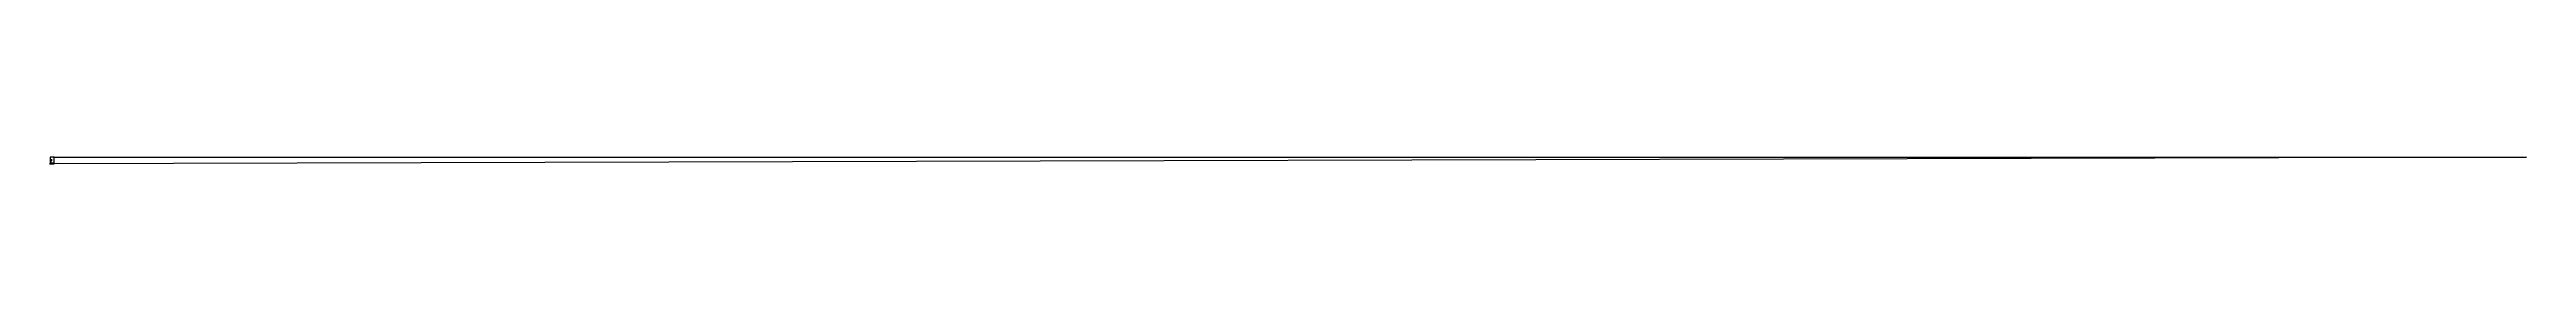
# Model space of a CAD drawing. Extents: x 0 to 108940, y 0 to 297.
import ezdxf
from ezdxf.enums import TextEntityAlignment as Align

# ---------------------------------------------------------------- set-up
doc = ezdxf.new("R2010")
doc.units = 0
doc.header["$LTSCALE"] = 0.3
doc.linetypes.add('DASHDOT', pattern=[25.4, 12.7, -6.35, 0, -6.35])
doc.layers.add('1_CONTOUR', color=7, linetype='CONTINUOUS')
doc.layers.add('2_AXIS', color=3, linetype='DASHDOT')
doc.styles.add('ROMAND25', font='romand.shx', dxfattribs={"width": 0.8, "oblique": 15, "height": 2.5})
doc.styles.add('TECHL_2_5', font='techl___.ttf', dxfattribs={"width": 0.8, "oblique": 15, "height": 2.5})

msp = doc.modelspace()

# ---------------------------------------------------------------- linework, layer by layer
at = {"layer": '1_CONTOUR'}
msp.add_line((105, 126), (105, 126), dxfattribs=at)
for points in [[(0, 0), (210, 0), (210, 297), (108940, 297)], [(25, 5), (205, 5), (205, 292), (25, 292)]]:
    msp.add_lwpolyline(points, close=True, dxfattribs=at)
for points in [[(25, 45), (205, 45)], [(25, 25), (205, 25)], [(105, 126), (95, 126), (90, 134)], [(105, 5), (105, 45)], [(105, 19), (165, 19)], [(105, 12), (165, 12)], [(125, 5), (125, 45)], [(145, 5), (145, 45)], [(165, 5), (165, 45)], [(185, 5), (185, 45)], [(205, 5), (205, 45)]]:
    msp.add_lwpolyline(points, dxfattribs=at)
msp.add_lwpolyline([(105, 131, 0, 0, 0), (66, 131, 0.4, 0.4, 0), (105, 131, 0.4, 0.4, 0), (66, 131, 0.4, 0.4, 0), (66, 139, 0.4, 0.4, 0), (105, 139, 0.4, 0.4, 0)], format="xyseb", dxfattribs=at)
at = {"layer": '2_AXIS'}
for p, q in [((105, 45), (105, 207)), ((105, 70), (105, 70)), ((105, 45), (105, 50)), ((105, 5), (105, 20)), ((372, 70), (372, 70))]:
    msp.add_line(p, q, dxfattribs=at)

# ---------------------------------------------------------------- texts
at = {"layer": '1_CONTOUR', "style": 'ROMAND25', "oblique": 15, "width": 0.8}
for s, p in [('Name', (30, 38)), ('Drawn by', (107, 14)), ('Checked by', (106, 7)), ('Name', (128, 21)), ('Signature', (149, 21)), ('Mark', (170, 21)), ('Group Nb', (188, 21))]:
    msp.add_text(s, height=2.5, dxfattribs=at).set_placement(p)
for s, p in [('WARSAW UNIVERSITY OF TECHNOLOGY', (66, 17)), ('CAD METHODS', (65, 10)), ('Sclae', (115, 38)), ('Material', (135, 38)), ('Weight', (155, 38)), ('Date', (175, 38)), ('Drawing Nb ', (195, 38))]:
    msp.add_text(s, height=2.5, dxfattribs=at).set_placement(p, align=Align.CENTER)
at = {"layer": '1_CONTOUR', "insert": (102, 20), "char_height": 2.5, "attachment_point": 4, "style": 'TECHL_2_5'}
msp.add_mtext('\\A1;', dxfattribs=at)
msp.add_mtext('\\A1;', dxfattribs=at)

doc.saveas('drawing.dxf')
